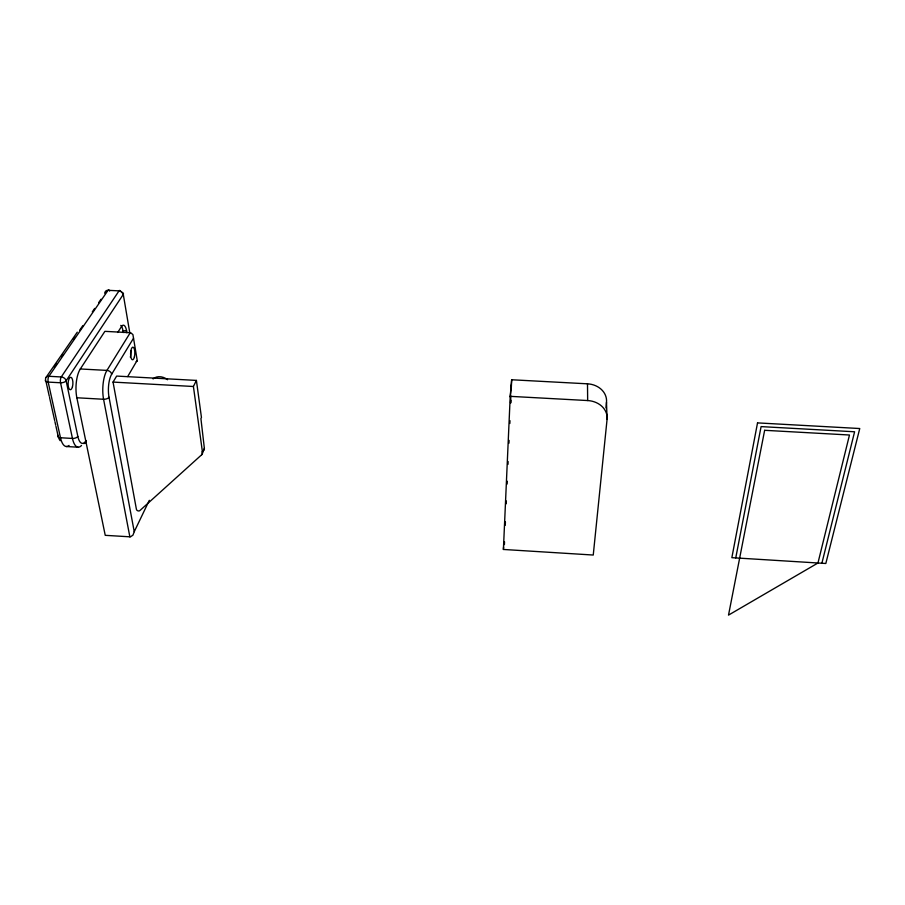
<?xml version="1.0" encoding="UTF-8"?>
<svg xmlns="http://www.w3.org/2000/svg" width="905" height="905" viewBox="0 0 905 905"><rect width="100%" height="100%" fill="white"/><g stroke="black" fill="none" stroke-linecap="round" stroke-linejoin="round"><path stroke-width="1.36" d="M503.406 549.459L510.216 396.345L511.664 379.761L587.492 383.822A20.589 17.274 -1.6 0 1 606.497 402.363L607.074 419.332L593.25 555.037L503.406 549.459L503.599 546.971M505.148 524.832L505.273 522.208L505.081 524.606M510.544 402.827L510.85 395.949M511.235 389.455L511.664 379.761M504.402 544.629L504.526 541.812M505.284 524.911L505.409 522.095M506.234 503.78L506.37 500.963M507.128 484.062L507.252 481.245M508.01 464.333L508.135 461.516M508.961 443.201L509.096 440.384M509.854 423.483L509.979 420.667M510.782 402.929L510.895 400.248M510.284 397.057L511.348 384.942M133.521 338.199L132.911 334.59L130.705 332.735L104.89 331.343L80.307 368.969A20.679 7.738 -87.9 0 0 76.857 397.77L105.24 535.33L130.444 536.846L132.956 535.138L134.245 531.688L109.019 397.238A16.573 5.781 -87.8 0 1 111.677 374.206L133.521 338.199L137.198 360.303L127.696 376.548M605.931 407.963L606.497 402.363M735.754 557.91L761.094 426.606L854.603 431.776L821.887 563.238M201.702 454.729L204.36 448.303L200.91 418.563L201.453 417.522L196.408 380.417L116.655 376.073L113.046 382.091L136.417 509.311A1.957 1.425 22.1 0 0 139.822 510.612L201.702 454.729A4.197 3.213 22.1 0 0 202.505 452.443L193.41 386.492L196.408 380.417M134.245 531.688L149.314 500.329M130.275 332.667L106.937 370.405A20.713 7.297 -87.8 0 0 103.577 399.263L129.868 536.869M117.718 332.474L121.485 326.558A11.211 3.835 -88.7 0 1 126.847 332.746M46.008 377.442L77.287 332.169M54.3 367.023L56.676 363.572M61.427 356.672L63.011 354.375M73.305 339.443L74.889 337.146M79.64 330.246L82.808 325.653M92.31 311.863L94.686 308.424M98.645 302.677L101.021 299.227M201.939 452.059L203.523 450.622A4.163 3.269 28.2 0 0 204.349 448.303M137.175 361.276L136.225 361.468M122.978 330.698L126.598 330.879M80.307 368.969L106.937 370.405A4.344 3.315 28.3 0 1 111.677 374.206M510.216 396.345L587.662 400.553A21.03 17.478 -1.2 0 1 607.074 419.332M113.046 382.091L193.41 386.492M76.857 397.77L103.577 399.263A4.344 2.183 -8.6 0 0 109.019 397.238M66.348 446.516L78.158 447.206M45.861 380.847L49.277 396.243M49.537 397.408L54.673 420.531M54.922 421.673L55.68 425.079M55.929 426.21L57.931 435.226A16.109 6.278 -87 0 0 60.183 440.701M83.86 443.586A4.163 3.054 26.2 0 0 86.043 440.588A16.132 6.03 -87 0 1 77.83 436.38L66.133 380.779A4.423 3.303 29.1 0 0 61.257 376.966L48.904 376.288A4.423 3.292 29.4 0 0 45.589 379.659A4.423 2.127 -9.3 0 0 48.18 382.091L60.477 437.749A20.148 7.794 -87 0 0 69.085 445.452M129.8 332.882L123.284 294.408A3.869 1.708 -6.5 0 0 121.802 292.609M587.492 383.822L587.662 400.553M130.761 350.574A6.346 2.138 -88.4 0 1 130.343 357.147M120.784 325.393A11.211 3.869 -88.7 0 1 123.227 332.554M57.931 435.226A4.276 2.206 -10.3 0 0 60.477 437.749L72.457 438.45A4.265 2.217 -10 0 0 77.83 436.38M81.529 445.441A20.159 7.602 -87 0 1 72.457 438.45L60.545 382.77A4.22 1.652 -88 0 1 61.257 376.966L119.041 290.867A3.778 1.301 -89.5 0 1 120.58 291.625M109.618 291.082A3.767 1.335 -89.6 0 0 108.046 290.313A3.925 3.088 32.3 0 0 104.98 293.48A3.869 1.708 -6.7 0 1 105.444 293.016M153.081 378.935A10.713 8.349 26.2 0 1 167.561 379.727M757.53 422.895L731.851 557.672L825.824 563.487L859.75 428.529L757.53 422.895M764.646 430.305L728.514 615.106L817.962 563.001L849.478 435.011L764.646 430.305M123.284 294.408L66.133 380.779A4.412 2.138 -9.1 0 1 60.545 382.77L48.18 382.091A4.208 1.697 -88.1 0 1 48.904 376.288L108.046 290.313L119.041 290.867A3.925 3.1 32.1 0 1 123.284 294.408M134.404 356.932A6.346 2.115 -88.3 0 0 132.99 347.135A6.346 2.115 -88.3 0 0 130.75 356.332A6.346 2.115 -88.3 0 0 134.404 356.932M72.457 386.808A6.267 2.41 -88 0 0 70.771 377.261A6.267 2.41 -88 0 0 68.294 386.48A6.267 2.41 -88 0 0 72.457 386.808"/></g></svg>
